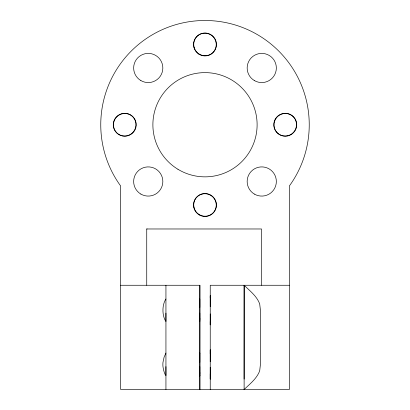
<?xml version="1.0" encoding="UTF-8"?>
<svg xmlns="http://www.w3.org/2000/svg" width="410" height="410" viewBox="0 0 410 410"><rect width="100%" height="100%" fill="white"/><g stroke="black" fill="none" stroke-linecap="round" stroke-linejoin="round"><path stroke-width="0.61" d="M146.739 285.263L146.739 228.975L261.503 228.975L261.503 285.263M165.937 389.5L165.937 285.263M199.813 389.5L199.819 285.263M199.813 375.145L199.813 375.949L199.813 366.632M199.813 353.379L199.813 353.015L199.813 362.332M199.813 321.542L199.813 313.132M199.813 299.018L199.819 307.428M199.916 389.5L199.916 285.263L120.632 285.263M210.238 389.5L210.238 285.263L289.368 285.263L289.368 389.5L120.689 389.5L120.658 185.991A104.237 104.237 0 0 1 135.09 47.416A104.237 104.237 0 0 1 274.413 46.971A104.237 104.237 0 0 1 289.732 185.448L289.337 185.991L289.368 285.263M210.238 373.787L210.238 379.076L210.238 367.216M210.238 353.845L210.238 349.889L210.238 361.748M210.238 321.522L210.238 324.843L210.238 313.906M210.238 297.957L210.238 295.712L210.238 306.649M244.432 389.5L244.119 389.5L244.119 285.263M259.72 370.635L260.417 364.485L260.417 310.278L259.72 304.128M259.643 370.958C256.711 378.717 249.89 383.914 244.119 389.5M146.739 228.975L147.082 228.975M165.937 353.066L164.092 357.171L162.985 362.332A10.071 4.864 -90 0 0 162.985 366.632C163.231 369.072 164.63 374.704 165.937 375.591L165.937 366.632M259.643 303.805C256.752 296.015 249.864 290.931 244.181 285.263L244.119 379.076M165.937 299.018C161.945 304.707 161.945 315.849 165.937 321.542L165.937 313.132M199.813 372.418A11.331 1.087 84.5 0 1 199.46 375.693M199.813 318.216A11.331 1.087 84.5 0 1 199.46 321.486M177.981 169.304A52.121 52.121 0 0 0 257.106 125.849A52.121 52.121 0 0 0 179.913 79.053A52.121 52.121 0 0 0 177.981 169.304M279.528 134.664A11.465 11.465 0 0 0 296.727 124.737A11.465 11.465 0 0 0 279.528 114.805A11.465 11.465 0 0 0 279.528 134.664M198.655 54.023A11.465 11.465 0 0 0 216.444 45.192A11.465 11.465 0 0 0 199.901 34.204A11.465 11.465 0 0 0 198.655 54.023M118.393 134.285A11.465 11.465 0 0 0 136.181 125.455A11.465 11.465 0 0 0 119.638 114.467A11.465 11.465 0 0 0 118.393 134.285M199.265 214.927A11.465 11.465 0 0 0 216.465 205A11.465 11.465 0 0 0 199.265 195.068A11.465 11.465 0 0 0 199.265 214.927M254.379 80.57A14.591 14.591 0 0 0 276.345 68.075A14.591 14.591 0 0 0 254.538 55.299A14.591 14.591 0 0 0 254.379 80.57M140.871 80.57A14.591 14.591 0 0 0 162.837 68.075A14.591 14.591 0 0 0 141.03 55.299A14.591 14.591 0 0 0 140.871 80.57M140.871 194.084A14.591 14.591 0 0 0 162.837 181.584A14.591 14.591 0 0 0 141.03 168.807A14.591 14.591 0 0 0 140.871 194.084M254.379 194.084A14.591 14.591 0 0 0 276.345 181.584A14.591 14.591 0 0 0 254.538 168.807A14.591 14.591 0 0 0 254.379 194.084M193.935 207.147A11.336 11.219 45 0 0 212.482 213.477A11.336 11.219 45 0 0 208.521 194.304A11.336 11.219 45 0 0 193.935 207.147M127.577 135.638A11.336 11.219 -45 0 0 132.732 116.742A11.336 11.219 -45 0 0 113.836 121.893A11.336 11.219 -45 0 0 127.577 135.638M194.099 47.314A11.336 11.219 45 0 0 212.995 52.465A11.336 11.219 45 0 0 207.839 33.569A11.336 11.219 45 0 0 194.099 47.314M287.41 135.802A11.336 11.219 -45 0 0 293.739 117.255A11.336 11.219 -45 0 0 274.572 121.216A11.336 11.219 -45 0 0 287.41 135.802"/></g></svg>
